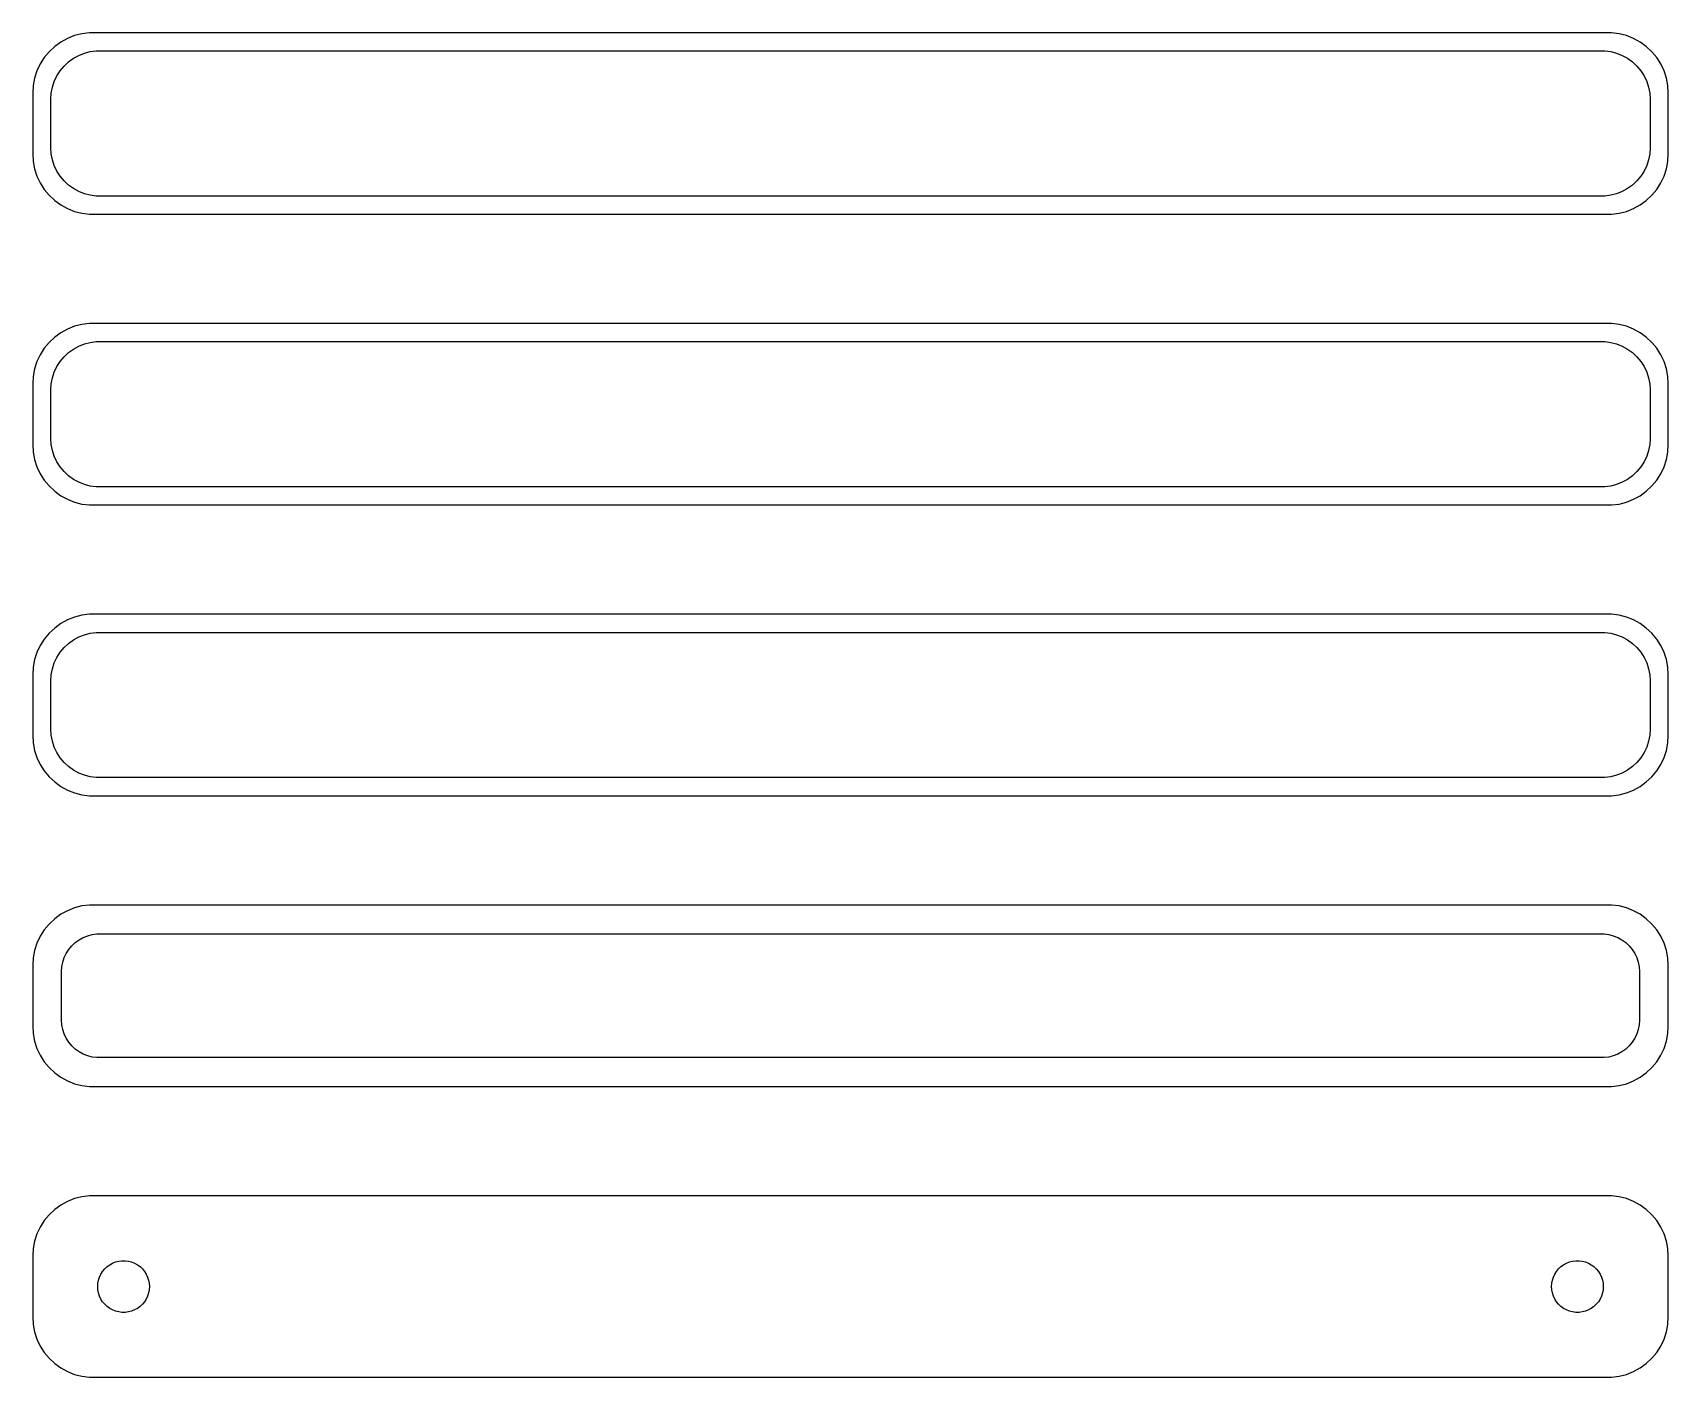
# Model space of a CAD drawing. Header units: metres. Extents: x -68 to 68, y 113 to 223.
import ezdxf

# ---------------------------------------------------------------- set-up
doc = ezdxf.new("R2010")
doc.units = ezdxf.units.M

msp = doc.modelspace()

# ---------------------------------------------------------------- linework, layer by layer
for p, q in [((-64.6289, 223.024), (-65.1791, 222.722)), ((-64.0451, 223.255), (-64.6289, 223.024)), ((-63.4369, 223.411), (-64.0451, 223.255)), ((-62.8139, 223.49), (-63.4369, 223.411)), ((62.8139, 223.49), (-62.8139, 223.49)), ((63.4369, 223.411), (62.8139, 223.49)), ((64.0451, 223.255), (63.4369, 223.411)), ((64.6289, 223.024), (64.0451, 223.255)), ((65.1791, 222.722), (64.6289, 223.024)), ((-66.5451, 221.439), (-66.8815, 220.909)), ((-66.1448, 221.923), (-66.5451, 221.439)), ((-65.6871, 222.353), (-66.1448, 221.923)), ((-65.1791, 222.722), (-65.6871, 222.353)), ((-64.1433, 221.377), (-63.7031, 221.619)), ((-63.7031, 221.619), (-63.2361, 221.804)), ((-63.2361, 221.804), (-62.7495, 221.929)), ((-62.7495, 221.929), (-62.2512, 221.992)), ((-62.2512, 221.992), (62.2512, 221.992)), ((62.2512, 221.992), (62.7495, 221.929)), ((62.7495, 221.929), (63.2361, 221.804)), ((63.2361, 221.804), (63.7031, 221.619)), ((63.7031, 221.619), (64.1433, 221.377)), ((65.6871, 222.353), (65.1791, 222.722)), ((66.1448, 221.923), (65.6871, 222.353)), ((66.5451, 221.439), (66.1448, 221.923)), ((66.8815, 220.909), (66.5451, 221.439)), ((-67.1489, 220.341), (-67.3429, 219.743)), ((-66.8815, 220.909), (-67.1489, 220.341)), ((-65.5052, 219.927), (-65.2361, 220.351)), ((-65.2361, 220.351), (-64.9159, 220.738)), ((-64.9159, 220.738), (-64.5497, 221.082)), ((-64.5497, 221.082), (-64.1433, 221.377)), ((64.1433, 221.377), (64.5497, 221.082)), ((64.5497, 221.082), (64.9159, 220.738)), ((64.9159, 220.738), (65.2361, 220.351)), ((65.2361, 220.351), (65.5052, 219.927)), ((67.1489, 220.341), (66.8815, 220.909)), ((67.3429, 219.743), (67.1489, 220.341)), ((-67.4606, 219.127), (-67.5, 218.5)), ((-67.3429, 219.743), (-67.4606, 219.127)), ((-65.9685, 218.501), (-65.8743, 218.995)), ((-65.8743, 218.995), (-65.7191, 219.472)), ((-65.7191, 219.472), (-65.5052, 219.927)), ((65.5052, 219.927), (65.7191, 219.472)), ((65.7191, 219.472), (65.8743, 218.995)), ((65.8743, 218.995), (65.9685, 218.501)), ((67.4606, 219.127), (67.3429, 219.743)), ((67.5, 218.5), (67.4606, 219.127)), ((-67.5, 218.5), (-67.5, 213.5)), ((-66, 218), (-65.9685, 218.501)), ((-66, 214), (-66, 218)), ((65.9685, 218.501), (66, 218)), ((66, 218), (66, 214)), ((67.5, 213.5), (67.5, 218.5)), ((-67.5, 213.5), (-67.4606, 212.873)), ((-65.9685, 213.499), (-66, 214)), ((-65.8743, 213.005), (-65.9685, 213.499)), ((65.9685, 213.499), (65.8743, 213.005)), ((66, 214), (65.9685, 213.499)), ((67.4606, 212.873), (67.5, 213.5)), ((-67.4606, 212.873), (-67.3429, 212.257)), ((-67.3429, 212.257), (-67.1489, 211.659)), ((-65.7191, 212.528), (-65.8743, 213.005)), ((-65.5052, 212.073), (-65.7191, 212.528)), ((-65.2361, 211.649), (-65.5052, 212.073)), ((65.5052, 212.073), (65.2361, 211.649)), ((65.7191, 212.528), (65.5052, 212.073)), ((65.8743, 213.005), (65.7191, 212.528)), ((67.1489, 211.659), (67.3429, 212.257)), ((67.3429, 212.257), (67.4606, 212.873)), ((-67.1489, 211.659), (-66.8815, 211.091)), ((-66.8815, 211.091), (-66.5451, 210.561)), ((-64.9159, 211.262), (-65.2361, 211.649)), ((-64.5497, 210.918), (-64.9159, 211.262)), ((-64.1433, 210.623), (-64.5497, 210.918)), ((-63.7031, 210.381), (-64.1433, 210.623)), ((64.1433, 210.623), (63.7031, 210.381)), ((64.5497, 210.918), (64.1433, 210.623)), ((64.9159, 211.262), (64.5497, 210.918)), ((65.2361, 211.649), (64.9159, 211.262)), ((66.5451, 210.561), (66.8815, 211.091)), ((66.8815, 211.091), (67.1489, 211.659)), ((-66.5451, 210.561), (-66.1448, 210.077)), ((-66.1448, 210.077), (-65.6871, 209.647)), ((-65.6871, 209.647), (-65.1791, 209.278)), ((-65.1791, 209.278), (-64.6289, 208.976)), ((-63.2361, 210.196), (-63.7031, 210.381)), ((-62.7495, 210.071), (-63.2361, 210.196)), ((-62.2512, 210.008), (-62.7495, 210.071)), ((62.2512, 210.008), (-62.2512, 210.008)), ((62.7495, 210.071), (62.2512, 210.008)), ((63.2361, 210.196), (62.7495, 210.071)), ((63.7031, 210.381), (63.2361, 210.196)), ((64.6289, 208.976), (65.1791, 209.278)), ((65.1791, 209.278), (65.6871, 209.647)), ((65.6871, 209.647), (66.1448, 210.077)), ((66.1448, 210.077), (66.5451, 210.561)), ((-64.6289, 208.976), (-64.0451, 208.745)), ((-64.0451, 208.745), (-63.4369, 208.589)), ((-63.4369, 208.589), (-62.8139, 208.51)), ((-62.8139, 208.51), (62.8139, 208.51)), ((62.8139, 208.51), (63.4369, 208.589)), ((63.4369, 208.589), (64.0451, 208.745)), ((64.0451, 208.745), (64.6289, 208.976)), ((-65.1791, 198.722), (-65.6871, 198.353)), ((-64.6289, 199.024), (-65.1791, 198.722)), ((-64.0451, 199.255), (-64.6289, 199.024)), ((-63.4369, 199.411), (-64.0451, 199.255)), ((-62.8139, 199.49), (-63.4369, 199.411)), ((62.8139, 199.49), (-62.8139, 199.49)), ((63.4369, 199.411), (62.8139, 199.49)), ((64.0451, 199.255), (63.4369, 199.411)), ((64.6289, 199.024), (64.0451, 199.255)), ((65.1791, 198.722), (64.6289, 199.024)), ((65.6871, 198.353), (65.1791, 198.722)), ((-66.5451, 197.439), (-66.8815, 196.909)), ((-66.1448, 197.923), (-66.5451, 197.439)), ((-65.6871, 198.353), (-66.1448, 197.923)), ((-64.5497, 197.082), (-64.1433, 197.377)), ((-64.1433, 197.377), (-63.7031, 197.619)), ((-63.7031, 197.619), (-63.2361, 197.804)), ((-63.2361, 197.804), (-62.7495, 197.929)), ((-62.7495, 197.929), (-62.2512, 197.992)), ((-62.2512, 197.992), (62.2512, 197.992)), ((62.2512, 197.992), (62.7495, 197.929)), ((62.7495, 197.929), (63.2361, 197.804)), ((63.2361, 197.804), (63.7031, 197.619)), ((63.7031, 197.619), (64.1433, 197.377)), ((64.1433, 197.377), (64.5497, 197.082)), ((66.1448, 197.923), (65.6871, 198.353)), ((66.5451, 197.439), (66.1448, 197.923)), ((66.8815, 196.909), (66.5451, 197.439)), ((-67.1489, 196.341), (-67.3429, 195.743)), ((-66.8815, 196.909), (-67.1489, 196.341)), ((-65.7191, 195.472), (-65.5052, 195.927)), ((-65.5052, 195.927), (-65.2361, 196.351)), ((-65.2361, 196.351), (-64.9159, 196.738)), ((-64.9159, 196.738), (-64.5497, 197.082)), ((64.5497, 197.082), (64.9159, 196.738)), ((64.9159, 196.738), (65.2361, 196.351)), ((65.2361, 196.351), (65.5052, 195.927)), ((65.5052, 195.927), (65.7191, 195.472)), ((67.1489, 196.341), (66.8815, 196.909)), ((67.3429, 195.743), (67.1489, 196.341)), ((-67.4606, 195.127), (-67.5, 194.5)), ((-67.5, 194.5), (-67.5, 189.5)), ((-67.3429, 195.743), (-67.4606, 195.127)), ((-66, 194), (-65.9685, 194.501)), ((-65.9685, 194.501), (-65.8743, 194.995)), ((-65.8743, 194.995), (-65.7191, 195.472)), ((65.7191, 195.472), (65.8743, 194.995)), ((65.8743, 194.995), (65.9685, 194.501)), ((65.9685, 194.501), (66, 194)), ((67.4606, 195.127), (67.3429, 195.743)), ((67.5, 194.5), (67.4606, 195.127)), ((67.5, 189.5), (67.5, 194.5)), ((-66, 190), (-66, 194)), ((66, 194), (66, 190)), ((-67.5, 189.5), (-67.4606, 188.873)), ((-65.9685, 189.499), (-66, 190)), ((-65.8743, 189.005), (-65.9685, 189.499)), ((-65.7191, 188.528), (-65.8743, 189.005)), ((65.8743, 189.005), (65.7191, 188.528)), ((65.9685, 189.499), (65.8743, 189.005)), ((66, 190), (65.9685, 189.499)), ((67.4606, 188.873), (67.5, 189.5)), ((-67.4606, 188.873), (-67.3429, 188.257)), ((-67.3429, 188.257), (-67.1489, 187.659)), ((-67.1489, 187.659), (-66.8815, 187.091)), ((-65.5052, 188.073), (-65.7191, 188.528)), ((-65.2361, 187.649), (-65.5052, 188.073)), ((65.5052, 188.073), (65.2361, 187.649)), ((65.7191, 188.528), (65.5052, 188.073)), ((66.8815, 187.091), (67.1489, 187.659)), ((67.1489, 187.659), (67.3429, 188.257)), ((67.3429, 188.257), (67.4606, 188.873)), ((-66.8815, 187.091), (-66.5451, 186.561)), ((-66.5451, 186.561), (-66.1448, 186.077)), ((-64.9159, 187.262), (-65.2361, 187.649)), ((-64.5497, 186.918), (-64.9159, 187.262)), ((-64.1433, 186.623), (-64.5497, 186.918)), ((-63.7031, 186.381), (-64.1433, 186.623)), ((-63.2361, 186.196), (-63.7031, 186.381)), ((63.7031, 186.381), (63.2361, 186.196)), ((64.1433, 186.623), (63.7031, 186.381)), ((64.5497, 186.918), (64.1433, 186.623)), ((64.9159, 187.262), (64.5497, 186.918)), ((65.2361, 187.649), (64.9159, 187.262)), ((66.1448, 186.077), (66.5451, 186.561)), ((66.5451, 186.561), (66.8815, 187.091)), ((-66.1448, 186.077), (-65.6871, 185.647)), ((-65.6871, 185.647), (-65.1791, 185.278)), ((-65.1791, 185.278), (-64.6289, 184.976)), ((-64.6289, 184.976), (-64.0451, 184.745)), ((-62.7495, 186.071), (-63.2361, 186.196)), ((-62.2512, 186.008), (-62.7495, 186.071)), ((62.2512, 186.008), (-62.2512, 186.008)), ((62.7495, 186.071), (62.2512, 186.008)), ((63.2361, 186.196), (62.7495, 186.071)), ((64.0451, 184.745), (64.6289, 184.976)), ((64.6289, 184.976), (65.1791, 185.278)), ((65.1791, 185.278), (65.6871, 185.647)), ((65.6871, 185.647), (66.1448, 186.077)), ((-64.0451, 184.745), (-63.4369, 184.589)), ((-63.4369, 184.589), (-62.8139, 184.51)), ((-62.8139, 184.51), (62.8139, 184.51)), ((62.8139, 184.51), (63.4369, 184.589)), ((63.4369, 184.589), (64.0451, 184.745)), ((-65.6871, 174.353), (-66.1448, 173.923)), ((-65.1791, 174.722), (-65.6871, 174.353)), ((-64.6289, 175.024), (-65.1791, 174.722)), ((-64.0451, 175.255), (-64.6289, 175.024)), ((-63.4369, 175.411), (-64.0451, 175.255)), ((-62.8139, 175.49), (-63.4369, 175.411)), ((62.8139, 175.49), (-62.8139, 175.49)), ((63.4369, 175.411), (62.8139, 175.49)), ((64.0451, 175.255), (63.4369, 175.411)), ((64.6289, 175.024), (64.0451, 175.255)), ((65.1791, 174.722), (64.6289, 175.024)), ((65.6871, 174.353), (65.1791, 174.722)), ((66.1448, 173.923), (65.6871, 174.353)), ((-66.8815, 172.909), (-67.1489, 172.341)), ((-66.5451, 173.439), (-66.8815, 172.909)), ((-66.1448, 173.923), (-66.5451, 173.439)), ((-64.9159, 172.738), (-64.5497, 173.082)), ((-64.5497, 173.082), (-64.1433, 173.377)), ((-64.1433, 173.377), (-63.7031, 173.619)), ((-63.7031, 173.619), (-63.2361, 173.804)), ((-63.2361, 173.804), (-62.7495, 173.929)), ((-62.7495, 173.929), (-62.2512, 173.992)), ((-62.2512, 173.992), (62.2512, 173.992)), ((62.2512, 173.992), (62.7495, 173.929)), ((62.7495, 173.929), (63.2361, 173.804)), ((63.2361, 173.804), (63.7031, 173.619)), ((63.7031, 173.619), (64.1433, 173.377)), ((64.1433, 173.377), (64.5497, 173.082)), ((64.5497, 173.082), (64.9159, 172.738)), ((66.5451, 173.439), (66.1448, 173.923)), ((66.8815, 172.909), (66.5451, 173.439)), ((67.1489, 172.341), (66.8815, 172.909)), ((-67.3429, 171.743), (-67.4606, 171.127)), ((-67.1489, 172.341), (-67.3429, 171.743)), ((-65.8743, 170.995), (-65.7191, 171.472)), ((-65.7191, 171.472), (-65.5052, 171.927)), ((-65.5052, 171.927), (-65.2361, 172.351)), ((-65.2361, 172.351), (-64.9159, 172.738)), ((64.9159, 172.738), (65.2361, 172.351)), ((65.2361, 172.351), (65.5052, 171.927)), ((65.5052, 171.927), (65.7191, 171.472)), ((65.7191, 171.472), (65.8743, 170.995)), ((67.3429, 171.743), (67.1489, 172.341)), ((67.4606, 171.127), (67.3429, 171.743)), ((-67.4606, 171.127), (-67.5, 170.5)), ((-67.5, 170.5), (-67.5, 165.5)), ((-66, 170), (-65.9685, 170.501)), ((-65.9685, 170.501), (-65.8743, 170.995)), ((65.8743, 170.995), (65.9685, 170.501)), ((65.9685, 170.501), (66, 170)), ((67.5, 170.5), (67.4606, 171.127)), ((67.5, 165.5), (67.5, 170.5)), ((-66, 166), (-66, 170)), ((66, 170), (66, 166)), ((-67.5, 165.5), (-67.4606, 164.873)), ((-67.4606, 164.873), (-67.3429, 164.257)), ((-65.9685, 165.499), (-66, 166)), ((-65.8743, 165.005), (-65.9685, 165.499)), ((-65.7191, 164.528), (-65.8743, 165.005)), ((65.8743, 165.005), (65.7191, 164.528)), ((65.9685, 165.499), (65.8743, 165.005)), ((66, 166), (65.9685, 165.499)), ((67.3429, 164.257), (67.4606, 164.873)), ((67.4606, 164.873), (67.5, 165.5)), ((-67.3429, 164.257), (-67.1489, 163.659)), ((-67.1489, 163.659), (-66.8815, 163.091)), ((-65.5052, 164.073), (-65.7191, 164.528)), ((-65.2361, 163.649), (-65.5052, 164.073)), ((-64.9159, 163.262), (-65.2361, 163.649)), ((65.2361, 163.649), (64.9159, 163.262)), ((65.5052, 164.073), (65.2361, 163.649)), ((65.7191, 164.528), (65.5052, 164.073)), ((66.8815, 163.091), (67.1489, 163.659)), ((67.1489, 163.659), (67.3429, 164.257)), ((-66.8815, 163.091), (-66.5451, 162.561)), ((-66.5451, 162.561), (-66.1448, 162.077)), ((-66.1448, 162.077), (-65.6871, 161.647)), ((-64.5497, 162.918), (-64.9159, 163.262)), ((-64.1433, 162.623), (-64.5497, 162.918)), ((-63.7031, 162.381), (-64.1433, 162.623)), ((-63.2361, 162.196), (-63.7031, 162.381)), ((-62.7495, 162.071), (-63.2361, 162.196)), ((-62.2512, 162.008), (-62.7495, 162.071)), ((62.2512, 162.008), (-62.2512, 162.008)), ((62.7495, 162.071), (62.2512, 162.008)), ((63.2361, 162.196), (62.7495, 162.071)), ((63.7031, 162.381), (63.2361, 162.196)), ((64.1433, 162.623), (63.7031, 162.381)), ((64.5497, 162.918), (64.1433, 162.623)), ((64.9159, 163.262), (64.5497, 162.918)), ((65.6871, 161.647), (66.1448, 162.077)), ((66.1448, 162.077), (66.5451, 162.561)), ((66.5451, 162.561), (66.8815, 163.091)), ((-65.6871, 161.647), (-65.1791, 161.278)), ((-65.1791, 161.278), (-64.6289, 160.976)), ((-64.6289, 160.976), (-64.0451, 160.745)), ((-64.0451, 160.745), (-63.4369, 160.589)), ((63.4369, 160.589), (64.0451, 160.745)), ((64.0451, 160.745), (64.6289, 160.976)), ((64.6289, 160.976), (65.1791, 161.278)), ((65.1791, 161.278), (65.6871, 161.647)), ((-63.4369, 160.589), (-62.8139, 160.51)), ((-62.8139, 160.51), (62.8139, 160.51)), ((62.8139, 160.51), (63.4369, 160.589)), ((-64.0451, 151.255), (-64.6289, 151.024)), ((-63.4369, 151.411), (-64.0451, 151.255)), ((-62.8139, 151.49), (-63.4369, 151.411)), ((62.8139, 151.49), (-62.8139, 151.49)), ((63.4369, 151.411), (62.8139, 151.49)), ((64.0451, 151.255), (63.4369, 151.411)), ((64.6289, 151.024), (64.0451, 151.255)), ((-66.1448, 149.923), (-66.5451, 149.439)), ((-65.6871, 150.353), (-66.1448, 149.923)), ((-65.1791, 150.722), (-65.6871, 150.353)), ((-64.6289, 151.024), (-65.1791, 150.722)), ((65.1791, 150.722), (64.6289, 151.024)), ((65.6871, 150.353), (65.1791, 150.722)), ((66.1448, 149.923), (65.6871, 150.353)), ((66.5451, 149.439), (66.1448, 149.923)), ((-66.8815, 148.909), (-67.1489, 148.341)), ((-66.5451, 149.439), (-66.8815, 148.909)), ((-63.9842, 148.399), (-63.668, 148.628)), ((-63.668, 148.628), (-63.3254, 148.817)), ((-63.3254, 148.817), (-62.9619, 148.961)), ((-62.9619, 148.961), (-62.5833, 149.058)), ((-62.5833, 149.058), (-62.1954, 149.107)), ((-62.1954, 149.107), (62.1954, 149.107)), ((62.1954, 149.107), (62.5833, 149.058)), ((62.5833, 149.058), (62.9619, 148.961)), ((62.9619, 148.961), (63.3254, 148.817)), ((63.3254, 148.817), (63.668, 148.628)), ((63.668, 148.628), (63.9842, 148.399)), ((66.8815, 148.909), (66.5451, 149.439)), ((67.1489, 148.341), (66.8815, 148.909)), ((-67.3429, 147.743), (-67.4606, 147.127)), ((-67.1489, 148.341), (-67.3429, 147.743)), ((-64.8943, 147.146), (-64.7279, 147.5)), ((-64.7279, 147.5), (-64.5184, 147.83)), ((-64.5184, 147.83), (-64.2692, 148.131)), ((-64.2692, 148.131), (-63.9842, 148.399)), ((63.9842, 148.399), (64.2692, 148.131)), ((64.2692, 148.131), (64.5184, 147.83)), ((64.5184, 147.83), (64.7279, 147.5)), ((64.7279, 147.5), (64.8943, 147.146)), ((67.3429, 147.743), (67.1489, 148.341)), ((67.4606, 147.127), (67.3429, 147.743)), ((-67.4606, 147.127), (-67.5, 146.5)), ((-67.5, 146.5), (-67.5, 141.5)), ((-65.1129, 146), (-65.0884, 146.39)), ((-65.1129, 142), (-65.1129, 146)), ((-65.0884, 146.39), (-65.0151, 146.774)), ((-65.0151, 146.774), (-64.8943, 147.146)), ((64.8943, 147.146), (65.0151, 146.774)), ((65.0151, 146.774), (65.0884, 146.39)), ((65.0884, 146.39), (65.1129, 146)), ((65.1129, 146), (65.1129, 142)), ((67.5, 146.5), (67.4606, 147.127)), ((67.5, 141.5), (67.5, 146.5)), ((-65.0884, 141.61), (-65.1129, 142)), ((65.1129, 142), (65.0884, 141.61)), ((-67.5, 141.5), (-67.4606, 140.873)), ((-67.4606, 140.873), (-67.3429, 140.257)), ((-65.0151, 141.226), (-65.0884, 141.61)), ((-64.8943, 140.854), (-65.0151, 141.226)), ((-64.7279, 140.5), (-64.8943, 140.854)), ((-64.5184, 140.17), (-64.7279, 140.5)), ((64.7279, 140.5), (64.5184, 140.17)), ((64.8943, 140.854), (64.7279, 140.5)), ((65.0151, 141.226), (64.8943, 140.854)), ((65.0884, 141.61), (65.0151, 141.226)), ((67.3429, 140.257), (67.4606, 140.873)), ((67.4606, 140.873), (67.5, 141.5)), ((-67.3429, 140.257), (-67.1489, 139.659)), ((-67.1489, 139.659), (-66.8815, 139.091)), ((-66.8815, 139.091), (-66.5451, 138.561)), ((-64.2692, 139.869), (-64.5184, 140.17)), ((-63.9842, 139.601), (-64.2692, 139.869)), ((-63.668, 139.372), (-63.9842, 139.601)), ((-63.3254, 139.183), (-63.668, 139.372)), ((-62.9619, 139.039), (-63.3254, 139.183)), ((63.3254, 139.183), (62.9619, 139.039)), ((63.668, 139.372), (63.3254, 139.183)), ((63.9842, 139.601), (63.668, 139.372)), ((64.2692, 139.869), (63.9842, 139.601)), ((64.5184, 140.17), (64.2692, 139.869)), ((66.5451, 138.561), (66.8815, 139.091)), ((66.8815, 139.091), (67.1489, 139.659)), ((67.1489, 139.659), (67.3429, 140.257)), ((-66.5451, 138.561), (-66.1448, 138.077)), ((-66.1448, 138.077), (-65.6871, 137.647)), ((-62.5833, 138.942), (-62.9619, 139.039)), ((-62.1954, 138.893), (-62.5833, 138.942)), ((62.1954, 138.893), (-62.1954, 138.893)), ((62.5833, 138.942), (62.1954, 138.893)), ((62.9619, 139.039), (62.5833, 138.942)), ((65.6871, 137.647), (66.1448, 138.077)), ((66.1448, 138.077), (66.5451, 138.561)), ((-65.6871, 137.647), (-65.1791, 137.278)), ((-65.1791, 137.278), (-64.6289, 136.976)), ((-64.6289, 136.976), (-64.0451, 136.745)), ((-64.0451, 136.745), (-63.4369, 136.589)), ((-63.4369, 136.589), (-62.8139, 136.51)), ((-62.8139, 136.51), (62.8139, 136.51)), ((62.8139, 136.51), (63.4369, 136.589)), ((63.4369, 136.589), (64.0451, 136.745)), ((64.0451, 136.745), (64.6289, 136.976)), ((64.6289, 136.976), (65.1791, 137.278)), ((65.1791, 137.278), (65.6871, 137.647)), ((-64.6289, 127.024), (-65.1791, 126.722)), ((-64.0451, 127.255), (-64.6289, 127.024)), ((-63.4369, 127.411), (-64.0451, 127.255)), ((-62.8139, 127.49), (-63.4369, 127.411)), ((62.8139, 127.49), (-62.8139, 127.49)), ((63.4369, 127.411), (62.8139, 127.49)), ((64.0451, 127.255), (63.4369, 127.411)), ((64.6289, 127.024), (64.0451, 127.255)), ((65.1791, 126.722), (64.6289, 127.024)), ((-66.1448, 125.923), (-66.5451, 125.439)), ((-65.6871, 126.353), (-66.1448, 125.923)), ((-65.1791, 126.722), (-65.6871, 126.353)), ((65.6871, 126.353), (65.1791, 126.722)), ((66.1448, 125.923), (65.6871, 126.353)), ((66.5451, 125.439), (66.1448, 125.923)), ((-67.1489, 124.341), (-67.3429, 123.743)), ((-66.8815, 124.909), (-67.1489, 124.341)), ((-66.5451, 125.439), (-66.8815, 124.909)), ((66.8815, 124.909), (66.5451, 125.439)), ((67.1489, 124.341), (66.8815, 124.909)), ((67.3429, 123.743), (67.1489, 124.341)), ((-67.4606, 123.127), (-67.5, 122.5)), ((-67.3429, 123.743), (-67.4606, 123.127)), ((67.4606, 123.127), (67.3429, 123.743)), ((67.5, 122.5), (67.4606, 123.127)), ((-67.5, 122.5), (-67.5, 117.5)), ((-61.5565, 121.462), (-61.3611, 121.645)), ((-61.3611, 121.645), (-61.1441, 121.803)), ((-61.1441, 121.803), (-60.9092, 121.932)), ((-60.9092, 121.932), (-60.6598, 122.031)), ((-60.6598, 122.031), (-60.4001, 122.097)), ((-60.4001, 122.097), (-60.1341, 122.131)), ((-60.1341, 122.131), (-59.8659, 122.131)), ((-59.8659, 122.131), (-59.5999, 122.097)), ((-59.5999, 122.097), (-59.3401, 122.031)), ((-59.3401, 122.031), (-59.0908, 121.932)), ((-59.0908, 121.932), (-58.8559, 121.803)), ((-58.8559, 121.803), (-58.6389, 121.645)), ((-58.6389, 121.645), (-58.4434, 121.462)), ((58.4434, 121.462), (58.6389, 121.645)), ((58.6389, 121.645), (58.8559, 121.803)), ((58.8559, 121.803), (59.0908, 121.932)), ((59.0908, 121.932), (59.3401, 122.031)), ((59.3401, 122.031), (59.5999, 122.097)), ((59.5999, 122.097), (59.8659, 122.131)), ((59.8659, 122.131), (60.1341, 122.131)), ((60.1341, 122.131), (60.4001, 122.097)), ((60.4001, 122.097), (60.6598, 122.031)), ((60.6598, 122.031), (60.9092, 121.932)), ((60.9092, 121.932), (61.1441, 121.803)), ((61.1441, 121.803), (61.3611, 121.645)), ((61.3611, 121.645), (61.5565, 121.462)), ((67.5, 117.5), (67.5, 122.5)), ((-62.1353, 120), (-62.1185, 120.268)), ((-62.1185, 120.268), (-62.0682, 120.531)), ((-62.0682, 120.531), (-61.9853, 120.786)), ((-61.9853, 120.786), (-61.8712, 121.029)), ((-61.8712, 121.029), (-61.7275, 121.255)), ((-61.7275, 121.255), (-61.5565, 121.462)), ((-58.4434, 121.462), (-58.2725, 121.255)), ((-58.2725, 121.255), (-58.1288, 121.029)), ((-58.1288, 121.029), (-58.0146, 120.786)), ((-58.0146, 120.786), (-57.9318, 120.531)), ((-57.9318, 120.531), (-57.8815, 120.268)), ((-57.8815, 120.268), (-57.8647, 120)), ((57.8647, 120), (57.8815, 120.268)), ((57.8815, 120.268), (57.9318, 120.531)), ((57.9318, 120.531), (58.0146, 120.786)), ((58.0146, 120.786), (58.1288, 121.029)), ((58.1288, 121.029), (58.2725, 121.255)), ((58.2725, 121.255), (58.4434, 121.462)), ((61.5565, 121.462), (61.7275, 121.255)), ((61.7275, 121.255), (61.8712, 121.029)), ((61.8712, 121.029), (61.9853, 120.786)), ((61.9853, 120.786), (62.0682, 120.531)), ((62.0682, 120.531), (62.1185, 120.268)), ((62.1185, 120.268), (62.1353, 120)), ((-62.1185, 119.732), (-62.1353, 120)), ((-62.0682, 119.469), (-62.1185, 119.732)), ((-61.9853, 119.214), (-62.0682, 119.469)), ((-61.8712, 118.971), (-61.9853, 119.214)), ((-61.7275, 118.745), (-61.8712, 118.971)), ((-58.1288, 118.971), (-58.2725, 118.745)), ((-58.0146, 119.214), (-58.1288, 118.971)), ((-57.9318, 119.469), (-58.0146, 119.214)), ((-57.8815, 119.732), (-57.9318, 119.469)), ((-57.8647, 120), (-57.8815, 119.732)), ((57.8815, 119.732), (57.8647, 120)), ((57.9318, 119.469), (57.8815, 119.732)), ((58.0146, 119.214), (57.9318, 119.469)), ((58.1288, 118.971), (58.0146, 119.214)), ((58.2725, 118.745), (58.1288, 118.971)), ((61.8712, 118.971), (61.7275, 118.745)), ((61.9853, 119.214), (61.8712, 118.971)), ((62.0682, 119.469), (61.9853, 119.214)), ((62.1185, 119.732), (62.0682, 119.469)), ((62.1353, 120), (62.1185, 119.732)), ((-67.5, 117.5), (-67.4606, 116.873)), ((-61.5565, 118.538), (-61.7275, 118.745)), ((-61.3611, 118.355), (-61.5565, 118.538)), ((-61.1441, 118.197), (-61.3611, 118.355)), ((-60.9092, 118.068), (-61.1441, 118.197)), ((-60.6598, 117.969), (-60.9092, 118.068)), ((-60.4001, 117.903), (-60.6598, 117.969)), ((-60.1341, 117.869), (-60.4001, 117.903)), ((-59.8659, 117.869), (-60.1341, 117.869)), ((-59.5999, 117.903), (-59.8659, 117.869)), ((-59.3401, 117.969), (-59.5999, 117.903)), ((-59.0908, 118.068), (-59.3401, 117.969)), ((-58.8559, 118.197), (-59.0908, 118.068)), ((-58.6389, 118.355), (-58.8559, 118.197)), ((-58.4434, 118.538), (-58.6389, 118.355)), ((-58.2725, 118.745), (-58.4434, 118.538)), ((58.4434, 118.538), (58.2725, 118.745)), ((58.6389, 118.355), (58.4434, 118.538)), ((58.8559, 118.197), (58.6389, 118.355)), ((59.0908, 118.068), (58.8559, 118.197)), ((59.3401, 117.969), (59.0908, 118.068)), ((59.5999, 117.903), (59.3401, 117.969)), ((59.8659, 117.869), (59.5999, 117.903)), ((60.1341, 117.869), (59.8659, 117.869)), ((60.4001, 117.903), (60.1341, 117.869)), ((60.6598, 117.969), (60.4001, 117.903)), ((60.9092, 118.068), (60.6598, 117.969)), ((61.1441, 118.197), (60.9092, 118.068)), ((61.3611, 118.355), (61.1441, 118.197)), ((61.5565, 118.538), (61.3611, 118.355)), ((61.7275, 118.745), (61.5565, 118.538)), ((67.4606, 116.873), (67.5, 117.5)), ((-67.4606, 116.873), (-67.3429, 116.257)), ((-67.3429, 116.257), (-67.1489, 115.659)), ((67.1489, 115.659), (67.3429, 116.257)), ((67.3429, 116.257), (67.4606, 116.873)), ((-67.1489, 115.659), (-66.8815, 115.091)), ((-66.8815, 115.091), (-66.5451, 114.561)), ((66.5451, 114.561), (66.8815, 115.091)), ((66.8815, 115.091), (67.1489, 115.659)), ((-66.5451, 114.561), (-66.1448, 114.077)), ((-66.1448, 114.077), (-65.6871, 113.647)), ((-65.6871, 113.647), (-65.1791, 113.278)), ((65.1791, 113.278), (65.6871, 113.647)), ((65.6871, 113.647), (66.1448, 114.077)), ((66.1448, 114.077), (66.5451, 114.561)), ((-65.1791, 113.278), (-64.6289, 112.976)), ((-64.6289, 112.976), (-64.0451, 112.745)), ((-64.0451, 112.745), (-63.4369, 112.589)), ((-63.4369, 112.589), (-62.8139, 112.51)), ((-62.8139, 112.51), (62.8139, 112.51)), ((62.8139, 112.51), (63.4369, 112.589)), ((63.4369, 112.589), (64.0451, 112.745)), ((64.0451, 112.745), (64.6289, 112.976)), ((64.6289, 112.976), (65.1791, 113.278))]:
    msp.add_line(p, q)

doc.saveas('drawing.dxf')
